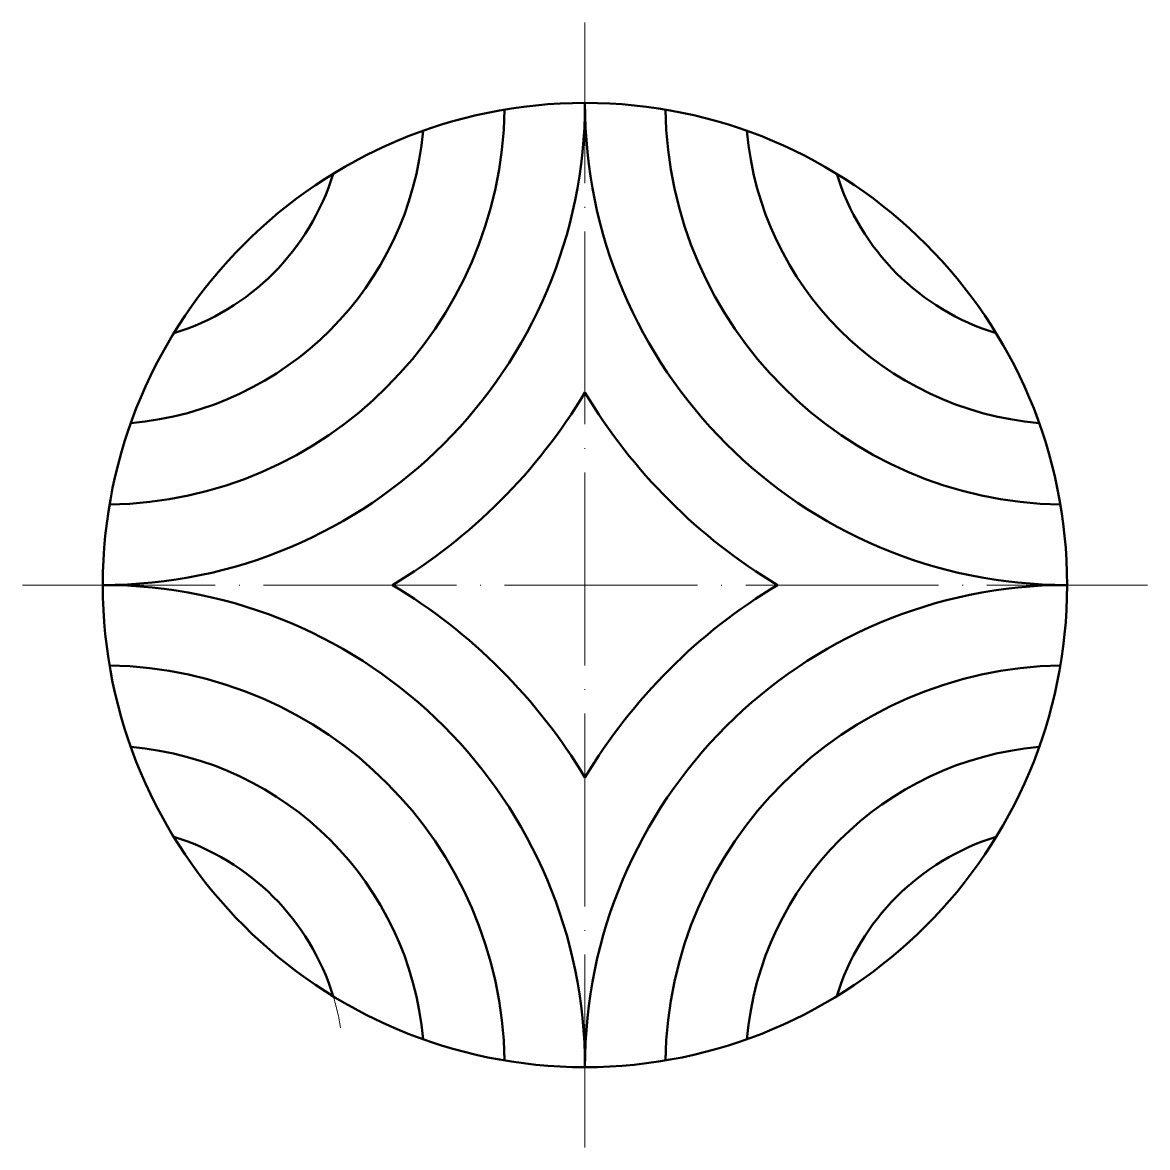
# Model space of a CAD drawing. Header units: millimetres. Extents: x 2810 to 2950, y 661 to 801.
import ezdxf

# ---------------------------------------------------------------- set-up
doc = ezdxf.new("R2010")
doc.units = ezdxf.units.MM
doc.linetypes.add('ACAD_ISO04W100', pattern=[30, 24, -2.95, 0.1, -2.95])
doc.layers.add('Contornos Visibles', color=7, linetype='Continuous', lineweight=50, true_color=0xffffff)
doc.layers.add('Ejes de revolución', color=6, linetype='ACAD_ISO04W100', lineweight=20, true_color=0xff00ff)

msp = doc.modelspace()

# ---------------------------------------------------------------- linework, layer by layer
at = {"layer": 'Contornos Visibles'}
msp.add_circle((2880.11, 731.09), 60, dxfattribs=at)
for centre, radius, start, end in [((2820.11, 791.09), 60, 270, 0), ((2940.11, 791.09), 60, 180, 270), ((2820.11, 791.09), 50, 270.9631, 359.0369), ((2940.11, 791.09), 50, 180.9631, 269.0369), ((2820.11, 791.09), 40, 274.9989, 355.0011), ((2940.11, 791.09), 40, 184.9989, 265.0011), ((2820.11, 791.09), 30, 287.1144, 342.8856), ((2940.11, 791.09), 30, 197.1144, 252.8856), ((2820.11, 791.09), 70, 301.0027, 328.9973), ((2940.11, 791.09), 70, 211.0027, 238.9973), ((2820.11, 671.09), 60, 0, 90), ((2820.11, 671.09), 70, 31.0027, 58.9973), ((2940.11, 671.09), 60, 90, 180), ((2940.11, 671.09), 70, 121.0027, 148.9973), ((2820.11, 671.09), 50, 0.9631, 89.0369), ((2940.11, 671.09), 50, 90.9631, 179.0369), ((2820.11, 671.09), 40, 4.9989, 85.0011), ((2940.11, 671.09), 40, 94.9989, 175.0011), ((2820.11, 671.09), 30, 17.1144, 72.8856), ((2940.11, 671.09), 30, 107.1144, 162.8856)]:
    msp.add_arc(centre, radius, start, end, dxfattribs=at)
at = {"layer": 'Ejes de revolución'}
for p, q in [((2880.11, 661.09), (2880.11, 801.09)), ((2810.11, 731.09), (2950.11, 731.09))]:
    msp.add_line(p, q, dxfattribs=at)
msp.add_arc((2820.11, 671.09), 30, 9.4265, 17.1144, dxfattribs=at)

doc.saveas('drawing.dxf')
